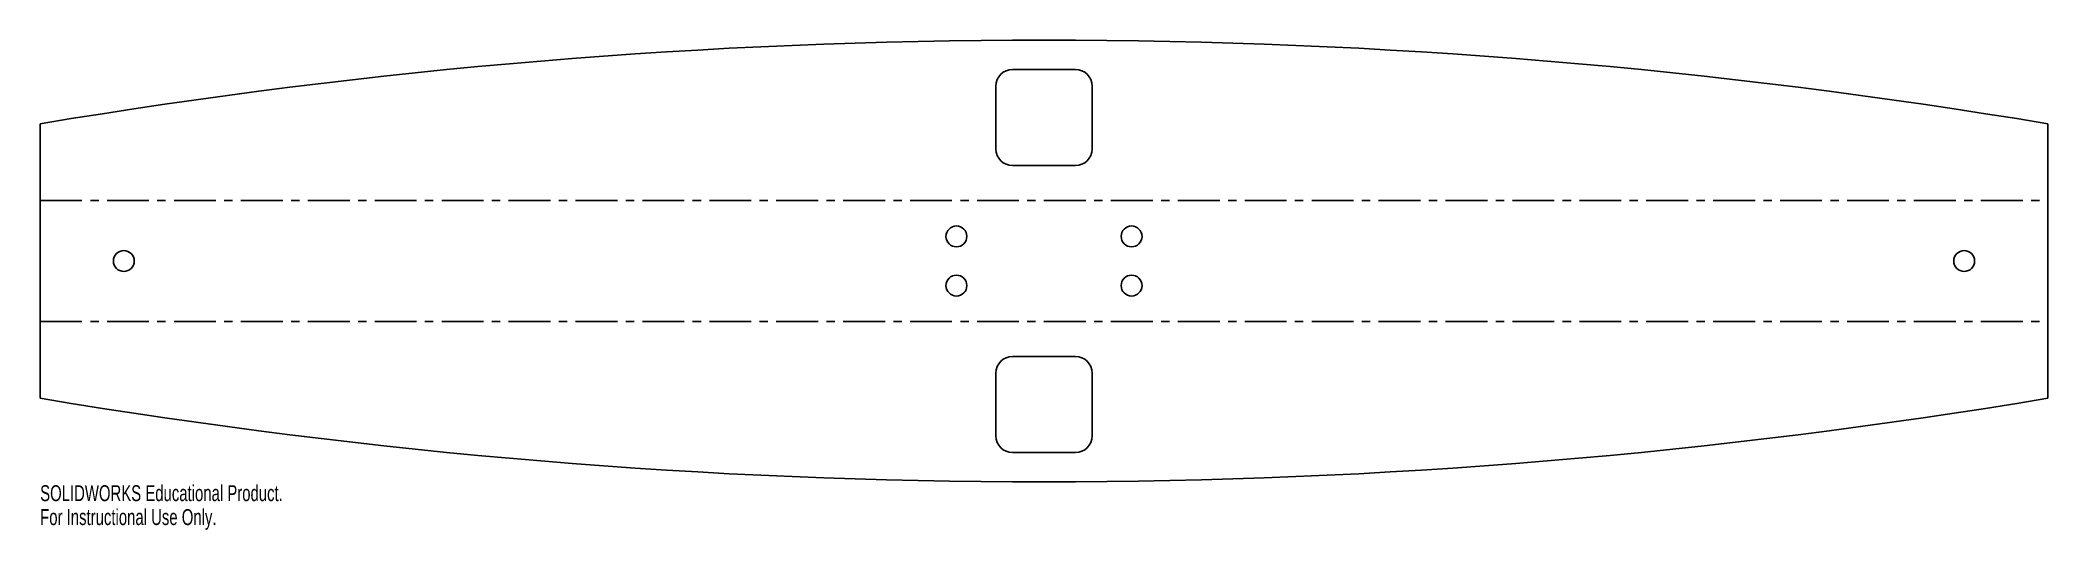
# Model space of a CAD drawing. Header units: inches. Extents: x -12 to 12, y -2.5 to 3.4.
import ezdxf

# ---------------------------------------------------------------- set-up
doc = ezdxf.new("R2010")
doc.units = ezdxf.units.IN
doc.header["$MEASUREMENT"] = 0
doc.linetypes.add('CENTERX2', pattern=[0.8, 0.5, -0.1, 0.1, -0.1])
doc.styles.add('SLDTEXTSTYLE0', font='TXT', dxfattribs={"width": 0.7})

msp = doc.modelspace()

# ---------------------------------------------------------------- linework, layer by layer
at = {"color": 7, "linetype": 'Continuous', "lineweight": 25}
for p, q in [((0.375, 3.038), (-0.375, 3.038)), ((-0.575, 2.838), (-0.575, 2.088)), ((0.575, 2.088), (0.575, 2.838)), ((-12, 2.388), (-12, -0.892)), ((12, -0.892), (12, 2.388)), ((-0.375, 1.888), (0.375, 1.888)), ((0.375, -0.392), (-0.375, -0.392)), ((-0.575, -0.592), (-0.575, -1.342)), ((0.575, -1.342), (0.575, -0.592)), ((-0.375, -1.542), (0.375, -1.542))]:
    msp.add_line(p, q, dxfattribs=at)
at = {"color": 7, "linetype": 'CENTERX2'}
for p, q in [((-12, 1.473), (12, 1.473)), ((-12, 0.023), (12, 0.023))]:
    msp.add_line(p, q, dxfattribs=at)
at = {"color": 7, "linetype": 'Continuous', "lineweight": 25}
for centre in [(-1.047, 1.042), (1.047, 1.042), (-11, 0.748), (11, 0.748), (-1.047, 0.454), (1.047, 0.454)]:
    msp.add_circle(centre, 0.125, dxfattribs=at)
for centre, radius, start, end in [((0, -69.112), 72.5, 80.47272, 99.52728), ((-0.375, 2.838), 0.2, 90, 180), ((0.375, 2.838), 0.2, 0, 90), ((-0.375, 2.088), 0.2, 180, 270), ((0.375, 2.088), 0.2, 270, 0), ((-0.375, -0.592), 0.2, 90, 180), ((0.375, -0.592), 0.2, 0, 90), ((0, 70.608), 72.5, 260.47272, 279.52728), ((-0.375, -1.342), 0.2, 180, 270), ((0.375, -1.342), 0.2, 270, 0)]:
    msp.add_arc(centre, radius, start, end, dxfattribs=at)

# ---------------------------------------------------------------- texts
at = {"color": 7, "linetype": 'Continuous', "char_height": 0.1903, "attachment_point": 1, "style": 'SLDTEXTSTYLE0'}
for s, insert in [('SOLIDWORKS Educational Product.', (-12, -1.932)), ('For Instructional Use Only.', (-12, -2.218))]:
    msp.add_mtext(s, dxfattribs=dict(at, insert=insert))

doc.saveas('drawing.dxf')
